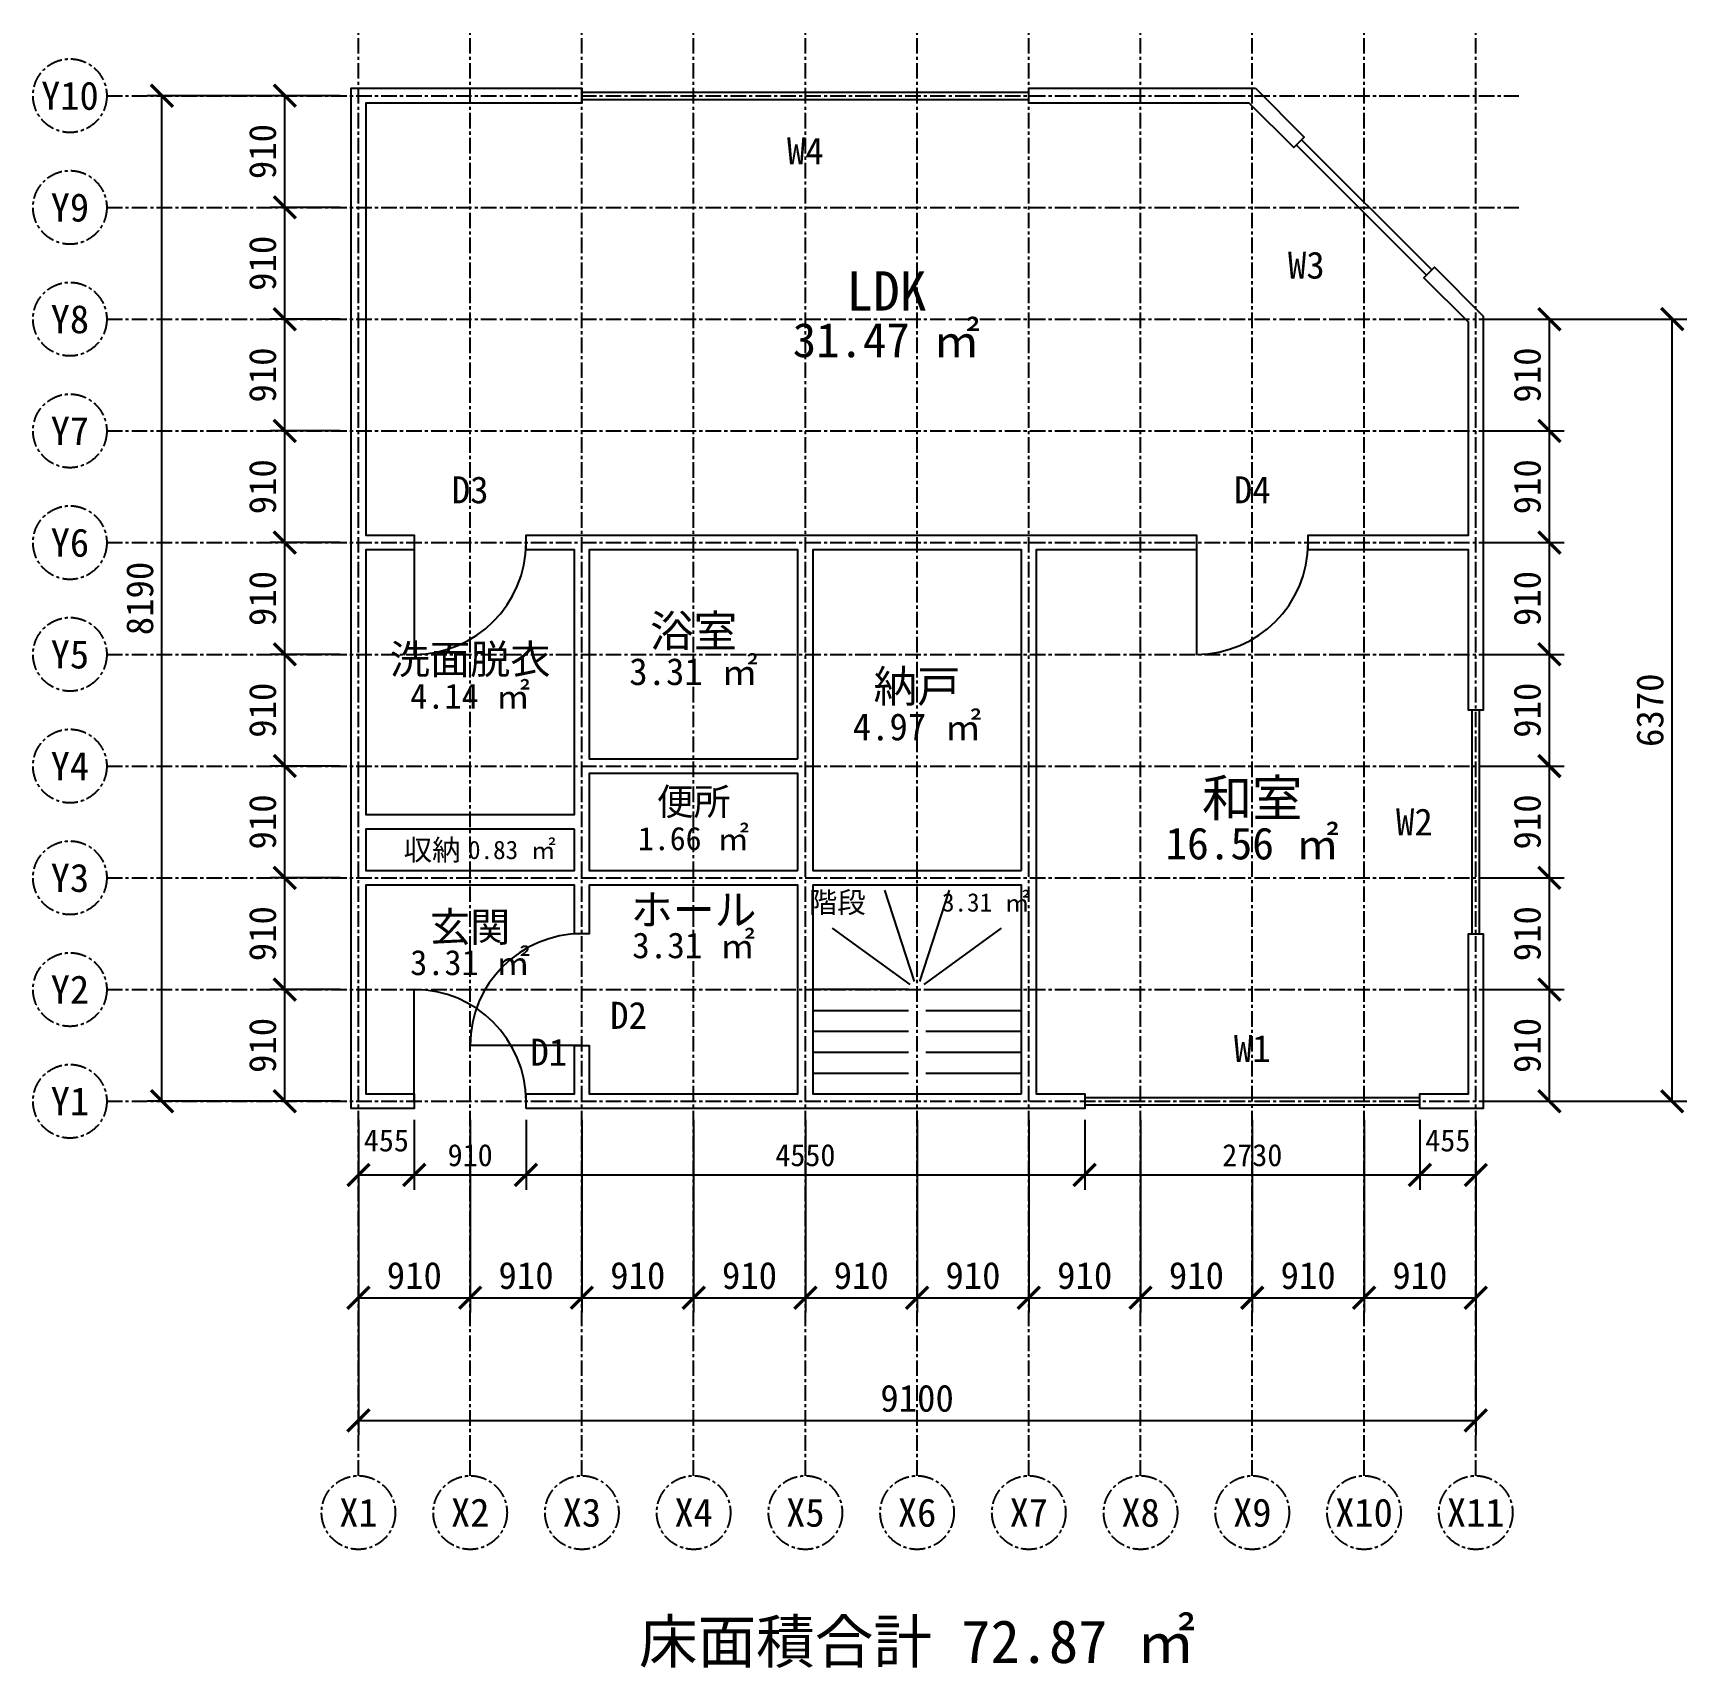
# Model space of a CAD drawing. Header units: millimetres. Extents: x -2650 to 10820, y -4615 to 8700.
import ezdxf
from ezdxf.enums import TextEntityAlignment as Align

# ---------------------------------------------------------------- set-up
doc = ezdxf.new("R2010")
doc.units = ezdxf.units.MM
doc.header["$LTSCALE"] = 40
doc.linetypes.add('CENTER', pattern=[5.08, 3.175, -0.635, 0.635, -0.635])
for name, color, linetype in [('DIM', 3, 'Continuous'), ('GRID', 8, 'CENTER'), ('OPENING', 5, 'Continuous'), ('ROOM', 6, 'Continuous'), ('STAIR', 4, 'Continuous'), ('TEXT', 1, 'Continuous'), ('WALL', 7, 'Continuous')]:
    doc.layers.add(name, color=color, linetype=linetype)
doc.styles.add('JP', font='msgothic.ttf')
doc.dimstyles.new('PLAN', dxfattribs={"dimtxt": 220, "dimasz": 180, "dimexe": 120, "dimexo": 150, "dimgap": 70, "dimtad": 1, "dimdec": 0, "dimtxsty": 'JP', "dimblk": 'ARCHTICK', "dimcen": 2.5, "dimclrd": 3, "dimclre": 3, "dimclrt": 3, "dimazin": 3, "dimtfac": 1, "dimtmove": 0, "dimatfit": 3})

# ---------------------------------------------------------------- blocks, each defined once
blk = doc.blocks.new('_ARCHTICK')
at = {"color": 0, "linetype": 'BYBLOCK', "const_width": 0.15}
blk.add_lwpolyline([(-0.5, -0.5), (0.5, 0.5)], dxfattribs=at)

msp = doc.modelspace()

# ---------------------------------------------------------------- linework, layer by layer
at = {"layer": 'GRID'}
for p, q in [((0, -3050), (0, 8700)), ((910, -3050), (910, 8700)), ((1820, -3050), (1820, 8700)), ((2730, -3050), (2730, 8700)), ((3640, -3050), (3640, 8700)), ((4550, -3050), (4550, 8700)), ((5460, -3050), (5460, 8700)), ((6370, -3050), (6370, 8700)), ((7280, -3050), (7280, 8700)), ((8190, -3050), (8190, 8700)), ((9100, -3050), (9100, 8700)), ((-2050, 8190), (9450, 8190)), ((-2050, 7280), (9450, 7280)), ((-2050, 6370), (9450, 6370)), ((-2050, 5460), (9450, 5460)), ((-2050, 4550), (9450, 4550)), ((-2050, 3640), (9450, 3640)), ((-2050, 2730), (9450, 2730)), ((-2050, 1820), (9450, 1820)), ((-2050, 910), (9450, 910)), ((-2050, 0), (9450, 0))]:
    msp.add_line(p, q, dxfattribs=at)
for centre in [(-2350, 8190), (-2350, 7280), (-2350, 6370), (-2350, 5460), (-2350, 4550), (-2350, 3640), (-2350, 2730), (-2350, 1820), (-2350, 910), (-2350, 0), (0, -3350), (910, -3350), (1820, -3350), (2730, -3350), (3640, -3350), (4550, -3350), (5460, -3350), (6370, -3350), (7280, -3350), (8190, -3350), (9100, -3350)]:
    msp.add_circle(centre, 300, dxfattribs=at)
at = {"layer": 'OPENING'}
for p, q in [((1820, 8220), (5460, 8220)), ((1820, 8160), (5460, 8160)), ((8741.5, 6770.9), (7680.9, 7831.5)), ((8699.1, 6728.5), (7638.5, 7789.1)), ((455, 4550), (455, 3640)), ((6825, 4550), (6825, 3640)), ((9070, 1365), (9070, 3185)), ((9130, 1365), (9130, 3185)), ((455, 0), (455, 910)), ((1820, 455), (910, 455)), ((5915, 30), (8645, 30)), ((5915, -30), (8645, -30))]:
    msp.add_line(p, q, dxfattribs=at)
for centre, start, end in [((455, 4550), 270, 0), ((6825, 4550), 270, 0), ((1820, 455), 90, 180), ((455, 0), 0, 90)]:
    msp.add_arc(centre, 910, start, end, dxfattribs=at)
at = {"layer": 'STAIR'}
for p, q in [((4528.4, 976.6), (4287.3, 1718.4)), ((4571.6, 976.6), (4812.7, 1718.4)), ((4493.4, 951.1), (3862.3, 1409.6)), ((4606.6, 951.1), (5237.7, 1409.6)), ((4480, 910), (3700, 910)), ((4620, 910), (5400, 910)), ((3700, 740), (4480, 740)), ((4620, 740), (5400, 740)), ((3700, 570), (4480, 570)), ((4620, 570), (5400, 570)), ((3700, 400), (4480, 400)), ((4620, 400), (5400, 400)), ((3700, 230), (4480, 230)), ((4620, 230), (5400, 230)), ((3700, 60), (4480, 60))]:
    msp.add_line(p, q, dxfattribs=at)
at = {"layer": 'WALL'}
for points in [[(1365, -60), (1365, 60), (1760, 60), (1760, 455), (1880, 455), (1880, 60), (3580, 60), (3580, 1760), (1880, 1760), (1880, 1365), (1760, 1365), (1760, 1760), (60, 1760), (60, 60), (455, 60), (455, -60), (-60, -60), (-60, 8250), (1820, 8250), (1820, 8130), (60, 8130), (60, 4610), (455, 4610), (455, 4490), (60, 4490), (60, 2335), (1760, 2335), (1760, 4490), (1365, 4490), (1365, 4610), (6825, 4610), (6825, 4490), (5520, 4490), (5520, 60), (5915, 60), (5915, -60)], [(7304.9, 8250), (7702.1, 7852.8), (7617.2, 7767.9), (7255.1, 8130), (5460, 8130), (5460, 8250)], [(9160, 6394.9), (9160, 3185), (9040, 3185), (9040, 4490), (7735, 4490), (7735, 4610), (9040, 4610), (9040, 6345.1), (8677.9, 6707.2), (8762.8, 6792.1)], [(3580, 2790), (3580, 4490), (1880, 4490), (1880, 2790)], [(5400, 1880), (5400, 4490), (3700, 4490), (3700, 1880)], [(3580, 1880), (3580, 2670), (1880, 2670), (1880, 1880)], [(1760, 2215), (60, 2215), (60, 1880), (1760, 1880)], [(5400, 60), (5400, 1760), (3700, 1760), (3700, 60)], [(8645, -60), (8645, 60), (9040, 60), (9040, 1365), (9160, 1365), (9160, -60)]]:
    msp.add_lwpolyline(points, close=True, dxfattribs=at)

# ---------------------------------------------------------------- texts
at = {"layer": 'GRID', "style": 'JP'}
for s, p in [('Y10', (-2350, 8190)), ('Y9', (-2350, 7280)), ('Y8', (-2350, 6370)), ('Y7', (-2350, 5460)), ('Y6', (-2350, 4550)), ('Y5', (-2350, 3640)), ('Y4', (-2350, 2730)), ('Y3', (-2350, 1820)), ('Y2', (-2350, 910)), ('Y1', (-2350, 0)), ('X1', (0, -3350)), ('X2', (910, -3350)), ('X3', (1820, -3350)), ('X4', (2730, -3350)), ('X5', (3640, -3350)), ('X6', (4550, -3350)), ('X7', (5460, -3350)), ('X8', (6370, -3350)), ('X9', (7280, -3350)), ('X10', (8190, -3350)), ('X11', (9100, -3350))]:
    msp.add_text(s, height=230, dxfattribs=at).set_placement(p, align=Align.MIDDLE_CENTER)
at = {"layer": 'OPENING', "style": 'JP'}
for s, p in [('W4', (3640, 7740)), ('W3', (7720, 6810)), ('D3', (910, 4980)), ('D4', (7280, 4980)), ('W2', (8600, 2275)), ('D2', (2200, 700)), ('W1', (7280, 430)), ('D1', (1550, 400))]:
    msp.add_text(s, height=220, dxfattribs=at).set_placement(p, align=Align.MIDDLE_CENTER)
at = {"layer": 'ROOM', "style": 'JP'}
for s, height, p in [('LDK', 320, (4300, 6600)), ('31.47 ㎡', 280, (4300, 6200)), ('浴室', 260, (2730, 3830)), ('洗面脱衣', 240, (910, 3600)), ('3.31 ㎡', 220, (2730, 3500)), ('納戸', 260, (4550, 3380)), ('4.14 ㎡', 205, (910, 3300)), ('4.97 ㎡', 220, (4550, 3050)), ('便所', 220, (2730, 2440)), ('和室', 300, (7280, 2470)), ('収納', 170, (600, 2047.5)), ('1.66 ㎡', 190, (2730, 2140)), ('16.56 ㎡', 260, (7280, 2100)), ('0.83 ㎡', 150, (1250, 2047.5)), ('ホール', 250, (2730, 1560)), ('階段', 170, (3900, 1620)), ('3.31 ㎡', 150, (5110, 1620)), ('玄関', 240, (910, 1420)), ('3.31 ㎡', 210, (2730, 1270)), ('3.31 ㎡', 205, (910, 1130))]:
    msp.add_text(s, height=height, dxfattribs=at).set_placement(p, align=Align.MIDDLE_CENTER)
at = {"layer": 'TEXT', "style": 'JP'}
msp.add_text('床面積合計 72.87 ㎡', height=350, dxfattribs=at).set_placement((4550, -4400), align=Align.MIDDLE_CENTER)

# ---------------------------------------------------------------- dimensions: what is measured, and where the dimension line sits
at = {"layer": 'DIM'}
for base, p1, p2 in [((-1600, 0), (0, 0), (0, 8190)), ((-600, 7280), (0, 7280), (0, 8190)), ((-600, 6370), (0, 6370), (0, 7280)), ((-600, 5460), (0, 5460), (0, 6370)), ((9700, 5460), (9100, 5460), (9100, 6370)), ((10700, 0), (9100, 0), (9100, 6370)), ((-600, 4550), (0, 4550), (0, 5460)), ((9700, 4550), (9100, 4550), (9100, 5460)), ((-600, 3640), (0, 3640), (0, 4550)), ((9700, 3640), (9100, 3640), (9100, 4550)), ((-600, 2730), (0, 2730), (0, 3640)), ((9700, 2730), (9100, 2730), (9100, 3640)), ((-600, 1820), (0, 1820), (0, 2730)), ((9700, 1820), (9100, 1820), (9100, 2730)), ((-600, 910), (0, 910), (0, 1820)), ((9700, 910), (9100, 910), (9100, 1820)), ((-600, 0), (0, 0), (0, 910)), ((9700, 0), (9100, 0), (9100, 910))]:
    msp.add_linear_dim(base=base, p1=p1, p2=p2, angle=90, dimstyle='PLAN', dxfattribs=at).render()
for base, p1, p2 in [((0, -600), (0, 0), (455, 0)), ((455, -600), (455, 0), (1365, 0)), ((1365, -600), (1365, 0), (5915, 0)), ((5915, -600), (5915, 0), (8645, 0)), ((8645, -600), (8645, 0), (9100, 0))]:
    msp.add_linear_dim(base=base, p1=p1, p2=p2, dimstyle='PLAN', override={"dimtxt": 180}, dxfattribs=at).render()
for base, p1, p2 in [((0, -1600), (0, 0), (910, 0)), ((0, -2600), (0, 0), (9100, 0)), ((910, -1600), (910, 0), (1820, 0)), ((1820, -1600), (1820, 0), (2730, 0)), ((2730, -1600), (2730, 0), (3640, 0)), ((3640, -1600), (3640, 0), (4550, 0)), ((4550, -1600), (4550, 0), (5460, 0)), ((5460, -1600), (5460, 0), (6370, 0)), ((6370, -1600), (6370, 0), (7280, 0)), ((7280, -1600), (7280, 0), (8190, 0)), ((8190, -1600), (8190, 0), (9100, 0))]:
    msp.add_linear_dim(base=base, p1=p1, p2=p2, dimstyle='PLAN', dxfattribs=at).render()

doc.saveas('drawing.dxf')
